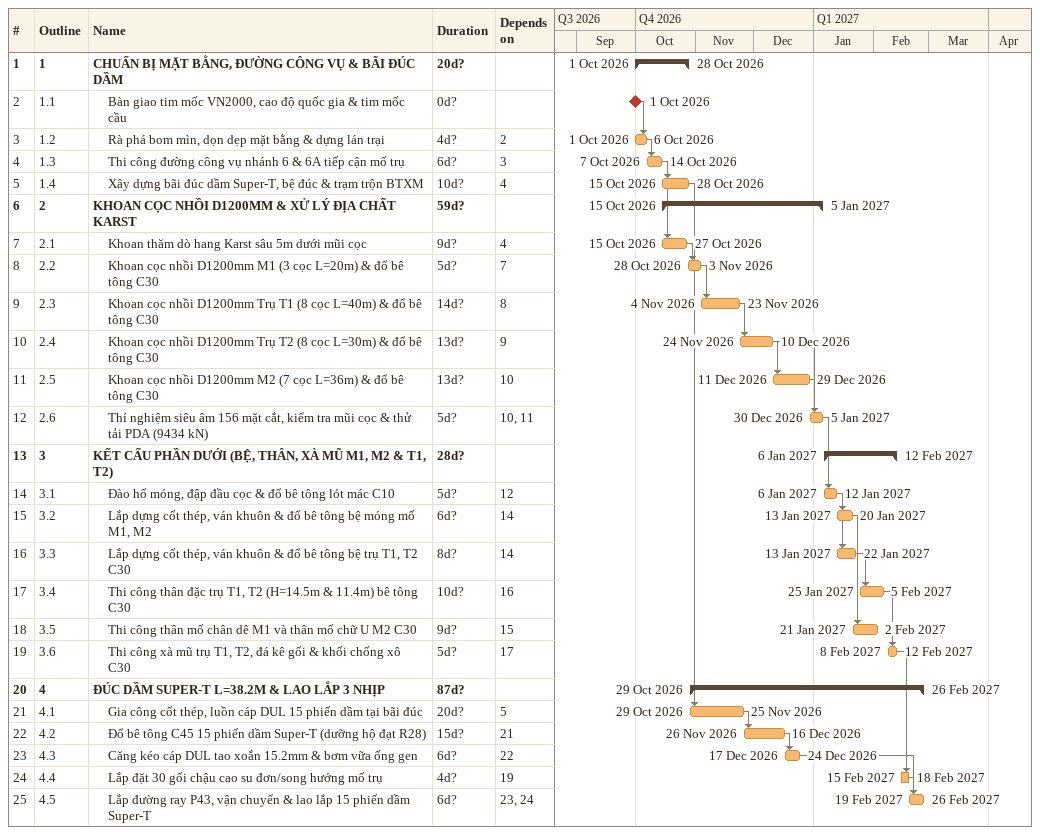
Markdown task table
| ID | WBS | Task | Duration | Start | Finish | Predecessors |
|---|---|---|---|---|---|---|
| 1 | 1 | **CHUẨN BỊ MẶT BẰNG, ĐƯỜNG CÔNG VỤ & BÃI ĐÚC DẦM** | 20d? | 2026-10-01 | 2026-10-28 |  |
| 2 | 1.1 | Bàn giao tim mốc VN2000, cao độ quốc gia & tim mốc cầu | 0d? | 2026-10-01 | 2026-10-01 |  |
| 3 | 1.2 | Rà phá bom mìn, dọn dẹp mặt bằng & dựng lán trại | 4d? | 2026-10-01 | 2026-10-06 | 2 |
| 4 | 1.3 | Thi công đường công vụ nhánh 6 & 6A tiếp cận mố trụ | 6d? | 2026-10-07 | 2026-10-14 | 3 |
| 5 | 1.4 | Xây dựng bãi đúc dầm Super-T, bệ đúc & trạm trộn BTXM | 10d? | 2026-10-15 | 2026-10-28 | 4 |
| 6 | 2 | **KHOAN CỌC NHỒI D1200MM & XỬ LÝ ĐỊA CHẤT KARST** | 59d? | 2026-10-15 | 2027-01-05 |  |
| 7 | 2.1 | Khoan thăm dò hang Karst sâu 5m dưới mũi cọc | 9d? | 2026-10-15 | 2026-10-27 | 4 |
| 8 | 2.2 | Khoan cọc nhồi D1200mm M1 (3 cọc L=20m) & đổ bê tông C30 | 5d? | 2026-10-28 | 2026-11-03 | 7 |
| 9 | 2.3 | Khoan cọc nhồi D1200mm Trụ T1 (8 cọc L=40m) & đổ bê tông C30 | 14d? | 2026-11-04 | 2026-11-23 | 8 |
| 10 | 2.4 | Khoan cọc nhồi D1200mm Trụ T2 (8 cọc L=30m) & đổ bê tông C30 | 13d? | 2026-11-24 | 2026-12-10 | 9 |
| 11 | 2.5 | Khoan cọc nhồi D1200mm M2 (7 cọc L=36m) & đổ bê tông C30 | 13d? | 2026-12-11 | 2026-12-29 | 10 |
| 12 | 2.6 | Thí nghiệm siêu âm 156 mặt cắt, kiểm tra mũi cọc & thử tải PDA (9434 kN) | 5d? | 2026-12-30 | 2027-01-05 | 10, 11 |
| 13 | 3 | **KẾT CẤU PHẦN DƯỚI (BỆ, THÂN, XÀ MŨ M1, M2 & T1, T2)** | 28d? | 2027-01-06 | 2027-02-12 |  |
| 14 | 3.1 | Đào hố móng, đập đầu cọc & đổ bê tông lót mác C10 | 5d? | 2027-01-06 | 2027-01-12 | 12 |
| 15 | 3.2 | Lắp dựng cốt thép, ván khuôn & đổ bê tông bệ móng mố M1, M2 | 6d? | 2027-01-13 | 2027-01-20 | 14 |
| 16 | 3.3 | Lắp dựng cốt thép, ván khuôn & đổ bê tông bệ trụ T1, T2 C30 | 8d? | 2027-01-13 | 2027-01-22 | 14 |
| 17 | 3.4 | Thi công thân đặc trụ T1, T2 (H=14.5m & 11.4m) bê tông C30 | 10d? | 2027-01-25 | 2027-02-05 | 16 |
| 18 | 3.5 | Thi công thân mố chân dê M1 và thân mố chữ U M2 C30 | 9d? | 2027-01-21 | 2027-02-02 | 15 |
| 19 | 3.6 | Thi công xà mũ trụ T1, T2, đá kê gối & khối chống xô C30 | 5d? | 2027-02-08 | 2027-02-12 | 17 |
| 20 | 4 | **ĐÚC DẦM SUPER-T L=38.2M & LAO LẮP 3 NHỊP** | 87d? | 2026-10-29 | 2027-02-26 |  |
| 21 | 4.1 | Gia công cốt thép, luồn cáp DUL 15 phiến dầm tại bãi đúc | 20d? | 2026-10-29 | 2026-11-25 | 5 |
| 22 | 4.2 | Đổ bê tông C45 15 phiến dầm Super-T (dưỡng hộ đạt R28) | 15d? | 2026-11-26 | 2026-12-16 | 21 |
| 23 | 4.3 | Căng kéo cáp DUL tao xoắn 15.2mm & bơm vữa ống gen | 6d? | 2026-12-17 | 2026-12-24 | 22 |
| 24 | 4.4 | Lắp đặt 30 gối chậu cao su đơn/song hướng mố trụ | 4d? | 2027-02-15 | 2027-02-18 | 19 |
| 25 | 4.5 | Lắp đường ray P43, vận chuyển & lao lắp 15 phiến dầm Super-T | 6d? | 2027-02-19 | 2027-02-26 | 23, 24 |
